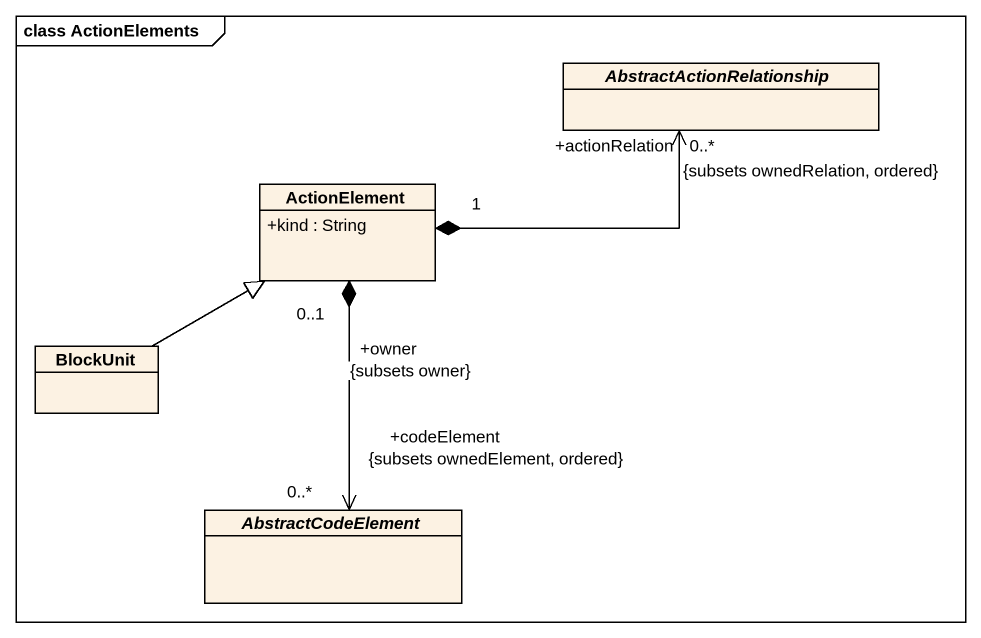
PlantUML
@startuml
mainframe class ActionElements
hide circle
hide empty members
skinparam classAttributeIconSize 0
abstract class AbstractActionRelationship
class ActionElement {
  +kind : String
}
class BlockUnit
abstract class AbstractCodeElement
ActionElement "1" *-right-> "+actionRelation\n0..*\n{subsets ownedRelation, ordered}" AbstractActionRelationship
ActionElement "+owner\n0..1\n{subsets owner}" *--> "+codeElement\n0..*\n{subsets ownedElement, ordered}" AbstractCodeElement
BlockUnit -right-|> ActionElement
@enduml
